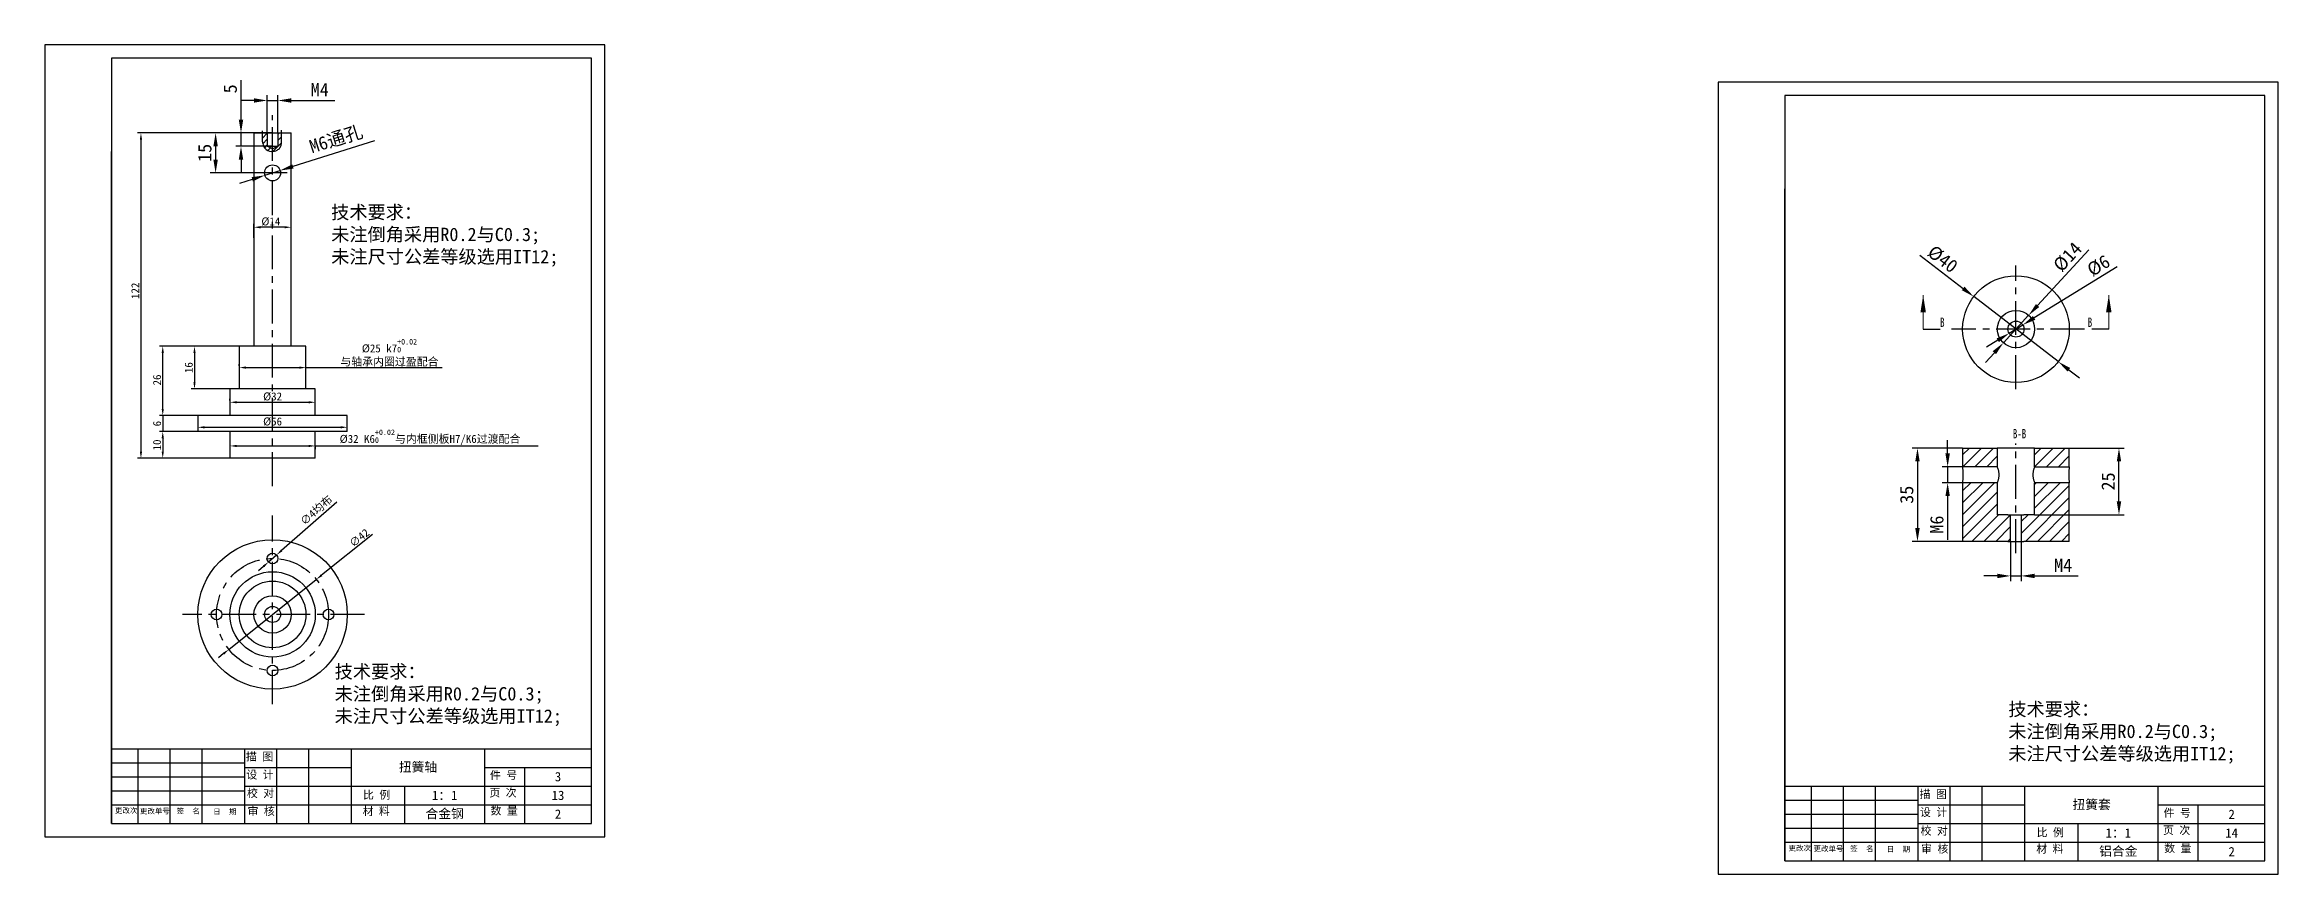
# Model space of a CAD drawing. Header units: millimetres. Extents: x -473 to 6267, y 319 to 3284.
# Drawn here: x 2804 to 3642, y 325 to 636 of the extents above; entities that cross this region are included whole.
import ezdxf

# ---------------------------------------------------------------- set-up
doc = ezdxf.new("R2010")
doc.units = ezdxf.units.MM
doc.linetypes.add('CENTERX2', pattern=[20.32, 12.7, -2.54, 2.54, -2.54])
for name, color, linetype in [('10', 7, 'Continuous'), ('SLD-0', 7, 'Continuous'), ('图框', 7, 'Continuous'), ('轮廓实线层', 170, 'Continuous')]:
    doc.layers.add(name, color=color, linetype=linetype)
for name, color, linetype, lineweight in [('3mm', 7, 'Continuous', 30), ('中心线层', 1, 'CENTERX2', 25), ('标题栏', 7, 'Continuous', 25)]:
    doc.layers.add(name, color=color, linetype=linetype, lineweight=lineweight)
doc.styles.add('SLDTEXTSTYLE5', font='TXT', dxfattribs={"width": 0.7})
doc.dimstyles.new('a3', dxfattribs={"dimtxt": 5, "dimasz": 5, "dimexe": 2, "dimexo": 0, "dimgap": 1.524, "dimtad": 1, "dimdec": 1, "dimzin": 0, "dimtxsty": 'Standard', "dimcen": 2.5, "dimazin": 0, "dimtp": 0.21, "dimtfac": 1, "dimtdec": 1, "dimtmove": 0, "dimatfit": 3, "dimfxl": 1, "dimtzin": 0, "dimarcsym": 0})
doc.dimstyles.new('a4', dxfattribs={"dimtxt": 3, "dimasz": 2.5, "dimexe": 1.25, "dimexo": 0.625, "dimtad": 1, "dimtxsty": 'Standard', "dimcen": 2.5, "dimadec": 0, "dimazin": 0, "dimtfac": 1, "dimtmove": 0, "dimatfit": 3, "dimfxl": 1, "dimarcsym": 0})
pattern_1 = [(45, (3261.8904, 3426.58), (-2.245064, 2.245064), [])]

# ---------------------------------------------------------------- blocks, each defined once
blk = doc.blocks.new('*D152')
at = {"layer": 'Defpoints', "color": 0, "transparency": 16777216}
for p in [(2873.56, 485.79), (2905.56, 485.79), (2905.56, 485.41)]:
    blk.add_point(p, dxfattribs=at)
at = {"layer": '轮廓实线层', "color": 0, "lineweight": -2, "transparency": 16777216}
for p, q in [((2873.56, 485.17), (2873.56, 484.16)), ((2876.06, 485.41), (2903.06, 485.41)), ((2905.56, 485.41), (2989.14, 485.41)), ((2905.56, 485.17), (2905.56, 484.16))]:
    blk.add_line(p, q, dxfattribs=at)
at = {"layer": '轮廓实线层', "color": 0, "transparency": 16777216}
for points in [[(2876.06, 485.83), (2876.06, 485), (2873.56, 485.41)], [(2903.06, 485.83), (2903.06, 485), (2905.56, 485.41)]]:
    blk.add_solid(points, dxfattribs=at)
at = {"layer": '轮廓实线层', "color": 0, "lineweight": -3, "transparency": 16777216, "insert": (2948.6, 488.71), "char_height": 3, "width": 88.7322, "attachment_point": 5}
blk.add_mtext('%%C32 K6{\\H0.7x;\\S+0.02^ 0;\\fSimSun|b0|i0|c134|p54;\\H1.42857x;与内框侧板\\Ftxt|c134;H7/K6\\fSimSun|b0|i0|c134|p54;过渡配合}', dxfattribs=at)
blk = doc.blocks.new('*D153')
at = {"layer": 'Defpoints', "color": 0, "transparency": 16777216}
for p in [(2861.56, 493.79), (2917.56, 492.41), (2917.56, 492.41)]:
    blk.add_point(p, dxfattribs=at)
at = {"layer": '轮廓实线层', "color": 0, "lineweight": -2, "transparency": 16777216}
for p, q in [((2861.56, 493.17), (2861.56, 491.16)), ((2864.06, 492.41), (2915.06, 492.41)), ((2917.56, 493.04), (2917.56, 493.66))]:
    blk.add_line(p, q, dxfattribs=at)
at = {"layer": '轮廓实线层', "color": 0, "transparency": 16777216}
for points in [[(2864.06, 492.83), (2864.06, 491.99), (2861.56, 492.41)], [(2915.06, 492.83), (2915.06, 491.99), (2917.56, 492.41)]]:
    blk.add_solid(points, dxfattribs=at)
at = {"layer": '轮廓实线层', "color": 0, "lineweight": -3, "transparency": 16777216, "insert": (2889.56, 494.54), "char_height": 3, "attachment_point": 5}
blk.add_mtext('%%C56', dxfattribs=at)
blk = doc.blocks.new('*D154')
at = {"layer": 'Defpoints', "color": 0, "transparency": 16777216}
for p in [(2873.56, 501.79), (2905.56, 501.79), (2905.56, 501.79)]:
    blk.add_point(p, dxfattribs=at)
at = {"layer": '轮廓实线层', "color": 0, "lineweight": -2, "transparency": 16777216}
for p, q in [((2873.56, 502.42), (2873.56, 503.04)), ((2905.56, 502.42), (2905.56, 503.04)), ((2876.06, 501.79), (2903.06, 501.79))]:
    blk.add_line(p, q, dxfattribs=at)
at = {"layer": '轮廓实线层', "color": 0, "transparency": 16777216}
for points in [[(2876.06, 502.21), (2876.06, 501.37), (2873.56, 501.79)], [(2903.06, 502.21), (2903.06, 501.37), (2905.56, 501.79)]]:
    blk.add_solid(points, dxfattribs=at)
at = {"layer": '轮廓实线层', "color": 0, "lineweight": -3, "transparency": 16777216, "insert": (2889.56, 503.92), "char_height": 3, "attachment_point": 5}
blk.add_mtext('%%C32', dxfattribs=at)
blk = doc.blocks.new('*D155')
at = {"layer": 'Defpoints', "color": 0, "transparency": 16777216}
for p in [(2877.06, 514.79), (2902.06, 514.79), (2902.06, 514.79)]:
    blk.add_point(p, dxfattribs=at)
at = {"layer": '轮廓实线层', "color": 0, "lineweight": -2, "transparency": 16777216}
for p, q in [((2877.06, 515.42), (2877.06, 516.04)), ((2879.56, 514.79), (2899.56, 514.79)), ((2902.06, 515.42), (2902.06, 516.04)), ((2902.06, 514.79), (2953.11, 514.79))]:
    blk.add_line(p, q, dxfattribs=at)
at = {"layer": '轮廓实线层', "color": 0, "transparency": 16777216}
for points in [[(2879.56, 515.21), (2879.56, 514.37), (2877.06, 514.79)], [(2899.56, 515.21), (2899.56, 514.37), (2902.06, 514.79)]]:
    blk.add_solid(points, dxfattribs=at)
at = {"layer": '轮廓实线层', "color": 0, "lineweight": -3, "transparency": 16777216, "insert": (2933.4, 520.35), "char_height": 3, "width": 72.99, "attachment_point": 5}
blk.add_mtext('%%C25 k7{\\H0.7x;\\S+0.02^ 0;\\fSimSun|b0|i0|c134|p54;\\H1.42857x;\\P与轴承内圈过盈配合}', dxfattribs=at)
blk = doc.blocks.new('*D156')
at = {"layer": 'Defpoints', "color": 0, "transparency": 16777216}
for p in [(2882.56, 567.42), (2882.56, 562.79), (2896.56, 562.79)]:
    blk.add_point(p, dxfattribs=at)
at = {"layer": '轮廓实线层', "color": 0, "lineweight": -2, "transparency": 16777216}
for p, q in [((2882.56, 563.42), (2882.56, 568.67)), ((2894.06, 567.42), (2885.06, 567.42)), ((2896.56, 563.42), (2896.56, 568.67))]:
    blk.add_line(p, q, dxfattribs=at)
at = {"layer": '轮廓实线层', "color": 0, "transparency": 16777216}
for points in [[(2885.06, 567.84), (2885.06, 567), (2882.56, 567.42)], [(2894.06, 567.84), (2894.06, 567), (2896.56, 567.42)]]:
    blk.add_solid(points, dxfattribs=at)
at = {"layer": '轮廓实线层', "color": 0, "lineweight": -3, "transparency": 16777216, "insert": (2888.91, 569.55), "char_height": 3, "attachment_point": 5}
blk.add_mtext('%%C14', dxfattribs=at)
blk = doc.blocks.new('*D157')
at = {"layer": 'Defpoints', "color": 0, "transparency": 16777216}
for p in [(2882.56, 602.79), (2840.2, 480.79), (2889.56, 480.79)]:
    blk.add_point(p, dxfattribs=at)
at = {"layer": '轮廓实线层', "color": 0, "lineweight": -2, "transparency": 16777216}
for p, q in [((2881.94, 602.79), (2838.95, 602.79)), ((2840.2, 600.29), (2840.2, 483.29)), ((2888.94, 480.79), (2838.95, 480.79))]:
    blk.add_line(p, q, dxfattribs=at)
at = {"layer": '轮廓实线层', "color": 0, "transparency": 16777216}
for points in [[(2839.79, 600.29), (2840.62, 600.29), (2840.2, 602.79)], [(2839.79, 483.29), (2840.62, 483.29), (2840.2, 480.79)]]:
    blk.add_solid(points, dxfattribs=at)
at = {"layer": '轮廓实线层', "color": 0, "lineweight": -3, "transparency": 16777216, "insert": (2838.08, 543.6), "char_height": 3, "attachment_point": 5, "rotation": 90}
blk.add_mtext('122', dxfattribs=at)
blk = doc.blocks.new('*D158')
at = {"layer": 'Defpoints', "color": 0, "transparency": 16777216}
for p in [(2861.56, 496.79), (2848.38, 490.79), (2861.56, 490.79)]:
    blk.add_point(p, dxfattribs=at)
at = {"layer": '轮廓实线层', "color": 0, "lineweight": -2, "transparency": 16777216}
for p, q in [((2860.94, 496.79), (2847.13, 496.79)), ((2848.38, 499.29), (2848.38, 501.79)), ((2848.38, 496.79), (2848.38, 490.79)), ((2860.94, 490.79), (2847.13, 490.79)), ((2848.38, 488.29), (2848.38, 485.79))]:
    blk.add_line(p, q, dxfattribs=at)
at = {"layer": '轮廓实线层', "color": 0, "transparency": 16777216}
for points in [[(2847.96, 499.29), (2848.79, 499.29), (2848.38, 496.79)], [(2847.96, 488.29), (2848.79, 488.29), (2848.38, 490.79)]]:
    blk.add_solid(points, dxfattribs=at)
at = {"layer": '轮廓实线层', "color": 0, "lineweight": -3, "transparency": 16777216, "insert": (2846.25, 493.79), "char_height": 3, "attachment_point": 5, "rotation": 90}
blk.add_mtext('6', dxfattribs=at)
blk = doc.blocks.new('*D159')
at = {"layer": 'Defpoints', "color": 0, "transparency": 16777216}
for p in [(2873.56, 490.79), (2848.38, 480.79), (2873.56, 480.79)]:
    blk.add_point(p, dxfattribs=at)
at = {"layer": '轮廓实线层', "color": 0, "lineweight": -2, "transparency": 16777216}
for p, q in [((2872.94, 490.79), (2847.13, 490.79)), ((2848.38, 488.29), (2848.38, 483.29)), ((2872.94, 480.79), (2847.13, 480.79))]:
    blk.add_line(p, q, dxfattribs=at)
at = {"layer": '轮廓实线层', "color": 0, "transparency": 16777216}
for points in [[(2847.96, 488.29), (2848.79, 488.29), (2848.38, 490.79)], [(2847.96, 483.29), (2848.79, 483.29), (2848.38, 480.79)]]:
    blk.add_solid(points, dxfattribs=at)
at = {"layer": '轮廓实线层', "color": 0, "lineweight": -3, "transparency": 16777216, "insert": (2846.25, 485.79), "char_height": 3, "attachment_point": 5, "rotation": 90}
blk.add_mtext('10', dxfattribs=at)
blk = doc.blocks.new('*D160')
at = {"layer": 'Defpoints', "color": 0, "transparency": 16777216}
for p in [(2848.38, 522.79), (2889.56, 522.79), (2873.56, 496.79)]:
    blk.add_point(p, dxfattribs=at)
at = {"layer": '轮廓实线层', "color": 0, "lineweight": -2, "transparency": 16777216}
for p, q in [((2888.94, 522.79), (2847.13, 522.79)), ((2848.38, 499.29), (2848.38, 520.29)), ((2872.94, 496.79), (2847.13, 496.79))]:
    blk.add_line(p, q, dxfattribs=at)
at = {"layer": '轮廓实线层', "color": 0, "transparency": 16777216}
for points in [[(2847.96, 520.29), (2848.79, 520.29), (2848.38, 522.79)], [(2847.96, 499.29), (2848.79, 499.29), (2848.38, 496.79)]]:
    blk.add_solid(points, dxfattribs=at)
at = {"layer": '轮廓实线层', "color": 0, "lineweight": -3, "transparency": 16777216, "insert": (2846.25, 510.16), "char_height": 3, "attachment_point": 5, "rotation": 90}
blk.add_mtext('26', dxfattribs=at)
blk = doc.blocks.new('*D161')
at = {"layer": 'Defpoints', "color": 0, "transparency": 16777216}
for p in [(2877.06, 522.79), (2860.28, 506.79), (2877.06, 506.79)]:
    blk.add_point(p, dxfattribs=at)
at = {"layer": '轮廓实线层', "color": 0, "lineweight": -2, "transparency": 16777216}
for p, q in [((2876.44, 522.79), (2859.03, 522.79)), ((2860.28, 520.29), (2860.28, 509.29)), ((2876.44, 506.79), (2859.03, 506.79))]:
    blk.add_line(p, q, dxfattribs=at)
at = {"layer": '轮廓实线层', "color": 0, "transparency": 16777216}
for points in [[(2859.86, 520.29), (2860.69, 520.29), (2860.28, 522.79)], [(2859.86, 509.29), (2860.69, 509.29), (2860.28, 506.79)]]:
    blk.add_solid(points, dxfattribs=at)
at = {"layer": '轮廓实线层', "color": 0, "lineweight": -3, "transparency": 16777216, "insert": (2858.15, 514.79), "char_height": 3, "attachment_point": 5, "rotation": 90}
blk.add_mtext('16', dxfattribs=at)
blk = doc.blocks.new('*D162')
at = {"layer": 'Defpoints', "color": 0, "transparency": 16777216}
for p in [(2905.96, 435.35), (2873.16, 409.11)]:
    blk.add_point(p, dxfattribs=at)
at = {"layer": '轮廓实线层', "color": 0, "lineweight": -2, "transparency": 16777216}
for p, q in [((2927.02, 452.2), (2907.91, 436.91)), ((2873.16, 409.11), (2905.96, 435.35)), ((2871.21, 407.55), (2869.26, 405.99))]:
    blk.add_line(p, q, dxfattribs=at)
at = {"layer": '轮廓实线层', "color": 0, "transparency": 16777216}
for points in [[(2907.65, 437.24), (2908.17, 436.59), (2905.96, 435.35)], [(2870.95, 407.88), (2871.47, 407.23), (2873.16, 409.11)]]:
    blk.add_solid(points, dxfattribs=at)
at = {"layer": '轮廓实线层', "color": 0, "lineweight": -3, "transparency": 16777216, "insert": (2922.08, 450.97), "char_height": 3, "attachment_point": 5, "rotation": 38.66081}
blk.add_mtext('∅42', dxfattribs=at)
blk = doc.blocks.new('*D163')
at = {"layer": 'Defpoints', "color": 0, "transparency": 16777216}
for p in [(2891.06, 444.55), (2888.06, 441.91)]:
    blk.add_point(p, dxfattribs=at)
at = {"layer": '轮廓实线层', "color": 0, "lineweight": -2, "transparency": 16777216}
for p, q in [((2913.65, 464.38), (2892.94, 446.2)), ((2888.06, 441.91), (2891.06, 444.55)), ((2886.18, 440.26), (2884.3, 438.61))]:
    blk.add_line(p, q, dxfattribs=at)
at = {"layer": '轮廓实线层', "color": 0, "transparency": 16777216}
for points in [[(2892.67, 446.51), (2893.22, 445.89), (2891.06, 444.55)], [(2885.9, 440.58), (2886.45, 439.95), (2888.06, 441.91)]]:
    blk.add_solid(points, dxfattribs=at)
at = {"layer": '轮廓实线层', "color": 0, "lineweight": -3, "transparency": 16777216, "insert": (2906.07, 461.19), "char_height": 3, "width": 17.8763, "attachment_point": 5, "rotation": 41.27802}
blk.add_mtext('∅4{\\fSimSun|b0|i0|c134|p54;均布}', dxfattribs=at)
blk = doc.blocks.new('*D164')
at = {"layer": 'Defpoints', "color": 0, "transparency": 16777216}
for p in [(2886.7, 586.89), (2892.42, 588.7)]:
    blk.add_point(p, dxfattribs=at)
at = {"layer": '轮廓实线层', "color": 0, "lineweight": -2, "transparency": 16777216}
for p, q in [((2927.74, 599.87), (2897.19, 590.2)), ((2886.7, 586.89), (2892.42, 588.7)), ((2881.93, 585.38), (2877.17, 583.87))]:
    blk.add_line(p, q, dxfattribs=at)
at = {"layer": '轮廓实线层', "color": 0, "transparency": 16777216}
for points in [[(2881.68, 586.17), (2882.18, 584.58), (2886.7, 586.89)], [(2896.94, 591), (2897.44, 589.41), (2892.42, 588.7)]]:
    blk.add_solid(points, dxfattribs=at)
at = {"layer": '轮廓实线层', "color": 0, "transparency": 16777216, "insert": (2913.42, 600.3), "char_height": 5, "attachment_point": 5, "rotation": 17.5522}
blk.add_mtext('M6{\\fSimSun|b0|i0|c134|p54;通孔}', dxfattribs=at)
blk = doc.blocks.new('*D165')
at = {"layer": 'Defpoints', "color": 0, "transparency": 16777216}
for p in [(2889.56, 602.79), (2868.2, 587.79), (2889.56, 587.79)]:
    blk.add_point(p, dxfattribs=at)
at = {"layer": '轮廓实线层', "color": 0, "lineweight": -2, "transparency": 16777216}
for p, q in [((2889.56, 602.79), (2866.2, 602.79)), ((2868.2, 597.79), (2868.2, 592.79)), ((2889.56, 587.79), (2866.2, 587.79))]:
    blk.add_line(p, q, dxfattribs=at)
at = {"layer": '轮廓实线层', "color": 0, "transparency": 16777216}
for points in [[(2867.36, 597.79), (2869.03, 597.79), (2868.2, 602.79)], [(2867.36, 592.79), (2869.03, 592.79), (2868.2, 587.79)]]:
    blk.add_solid(points, dxfattribs=at)
at = {"layer": '轮廓实线层', "color": 0, "transparency": 16777216, "insert": (2864.17, 595.29), "char_height": 5, "attachment_point": 5, "rotation": 90}
blk.add_mtext('15', dxfattribs=at)
blk = doc.blocks.new('*D166')
at = {"layer": 'Defpoints', "color": 0, "transparency": 16777216}
for p in [(2877.72, 597.79), (2889.56, 602.79), (2889.56, 597.79)]:
    blk.add_point(p, dxfattribs=at)
at = {"layer": '轮廓实线层', "color": 0, "lineweight": -2, "transparency": 16777216}
for p, q in [((2877.72, 607.79), (2877.72, 622.51)), ((2889.56, 602.79), (2875.72, 602.79)), ((2889.56, 597.79), (2875.72, 597.79)), ((2877.72, 597.79), (2877.72, 602.79)), ((2877.72, 592.79), (2877.72, 587.79))]:
    blk.add_line(p, q, dxfattribs=at)
at = {"layer": '轮廓实线层', "color": 0, "transparency": 16777216}
for points in [[(2876.89, 607.79), (2878.55, 607.79), (2877.72, 602.79)], [(2876.89, 592.79), (2878.55, 592.79), (2877.72, 597.79)]]:
    blk.add_solid(points, dxfattribs=at)
at = {"layer": '轮廓实线层', "color": 0, "transparency": 16777216, "insert": (2873.69, 619.31), "char_height": 5, "attachment_point": 5, "rotation": 90}
blk.add_mtext('5', dxfattribs=at)
blk = doc.blocks.new('*D167')
at = {"layer": 'Defpoints', "color": 0, "transparency": 16777216}
for p in [(2891.56, 614.95), (2887.56, 602.79), (2891.56, 602.79)]:
    blk.add_point(p, dxfattribs=at)
at = {"layer": '轮廓实线层', "color": 0, "lineweight": -2, "transparency": 16777216}
for p, q in [((2882.56, 614.95), (2877.56, 614.95)), ((2887.56, 602.79), (2887.56, 616.95)), ((2887.56, 614.95), (2891.56, 614.95)), ((2891.56, 602.79), (2891.56, 616.95)), ((2896.56, 614.95), (2912.94, 614.95))]:
    blk.add_line(p, q, dxfattribs=at)
at = {"layer": '轮廓实线层', "color": 0, "transparency": 16777216}
for points in [[(2882.56, 615.78), (2882.56, 614.12), (2887.56, 614.95)], [(2896.56, 615.78), (2896.56, 614.12), (2891.56, 614.95)]]:
    blk.add_solid(points, dxfattribs=at)
at = {"layer": '轮廓实线层', "color": 0, "transparency": 16777216, "insert": (2907.25, 618.98), "char_height": 5, "attachment_point": 5}
blk.add_mtext('M4', dxfattribs=at)
blk = doc.blocks.new('*D168')
at = {"layer": 'Defpoints', "color": 0, "transparency": 16777216}
for p in [(3545.88, 530.8), (3540.76, 527.66)]:
    blk.add_point(p, dxfattribs=at)
at = {"layer": '轮廓实线层', "color": 0, "lineweight": -2, "transparency": 16777216}
for p, q in [((3581.24, 552.54), (3550.14, 533.42)), ((3540.76, 527.66), (3545.88, 530.8)), ((3536.51, 525.04), (3532.25, 522.42))]:
    blk.add_line(p, q, dxfattribs=at)
at = {"layer": '轮廓实线层', "color": 0, "transparency": 16777216}
for points in [[(3549.7, 534.13), (3550.57, 532.71), (3545.88, 530.8)], [(3536.07, 525.75), (3536.94, 524.33), (3540.76, 527.66)]]:
    blk.add_solid(points, dxfattribs=at)
at = {"layer": '轮廓实线层', "color": 0, "transparency": 16777216, "insert": (3574.29, 552.99), "char_height": 5, "attachment_point": 5, "rotation": 31.58524}
blk.add_mtext('%%C6', dxfattribs=at)
blk = doc.blocks.new('*D169')
at = {"layer": 'Defpoints', "color": 0, "transparency": 16777216}
for p in [(3548.05, 534.39), (3538.59, 524.07)]:
    blk.add_point(p, dxfattribs=at)
at = {"layer": '轮廓实线层', "color": 0, "lineweight": -2, "transparency": 16777216}
for p, q in [((3570.61, 558.98), (3551.43, 538.07)), ((3538.59, 524.07), (3548.05, 534.39)), ((3535.21, 520.38), (3531.83, 516.7))]:
    blk.add_line(p, q, dxfattribs=at)
at = {"layer": '轮廓实线层', "color": 0, "transparency": 16777216}
for points in [[(3550.82, 538.63), (3552.05, 537.51), (3548.05, 534.39)], [(3534.6, 520.95), (3535.82, 519.82), (3538.59, 524.07)]]:
    blk.add_solid(points, dxfattribs=at)
at = {"layer": '轮廓实线层', "color": 0, "transparency": 16777216, "insert": (3562.67, 556.28), "char_height": 5, "attachment_point": 5, "rotation": 47.47596}
blk.add_mtext('%%C14', dxfattribs=at)
blk = doc.blocks.new('*D170')
at = {"layer": 'Defpoints', "color": 0, "transparency": 16777216}
for p in [(3527.47, 541.42), (3559.17, 517.03)]:
    blk.add_point(p, dxfattribs=at)
at = {"layer": '轮廓实线层', "color": 0, "lineweight": -2, "transparency": 16777216}
for p, q in [((3507.22, 557), (3523.51, 544.47)), ((3559.17, 517.03), (3527.47, 541.42)), ((3563.14, 513.98), (3567.1, 510.93))]:
    blk.add_line(p, q, dxfattribs=at)
at = {"layer": '轮廓实线层', "color": 0, "transparency": 16777216}
for points in [[(3524.01, 545.13), (3523, 543.81), (3527.47, 541.42)], [(3563.64, 514.64), (3562.63, 513.32), (3559.17, 517.03)]]:
    blk.add_solid(points, dxfattribs=at)
at = {"layer": '轮廓实线层', "color": 0, "transparency": 16777216, "insert": (3515.83, 555.45), "char_height": 5, "attachment_point": 5, "rotation": 322.42837}
blk.add_mtext('%%C40', dxfattribs=at)
blk = doc.blocks.new('*D171')
at = {"layer": 'Defpoints', "color": 0, "transparency": 16777216}
for p in [(3550.32, 484.61), (3581.94, 484.61), (3550.32, 459.61)]:
    blk.add_point(p, dxfattribs=at)
at = {"layer": '轮廓实线层', "color": 0, "lineweight": -2, "transparency": 16777216}
for p, q in [((3550.32, 484.61), (3583.94, 484.61)), ((3581.94, 464.61), (3581.94, 479.61)), ((3550.32, 459.61), (3583.94, 459.61))]:
    blk.add_line(p, q, dxfattribs=at)
at = {"layer": '轮廓实线层', "color": 0, "transparency": 16777216}
for points in [[(3581.11, 479.61), (3582.77, 479.61), (3581.94, 484.61)], [(3581.11, 464.61), (3582.77, 464.61), (3581.94, 459.61)]]:
    blk.add_solid(points, dxfattribs=at)
at = {"layer": '轮廓实线层', "color": 0, "transparency": 16777216, "insert": (3577.92, 472.11), "char_height": 5, "attachment_point": 5, "rotation": 90}
blk.add_mtext('25', dxfattribs=at)
blk = doc.blocks.new('*D172')
at = {"layer": 'Defpoints', "color": 0, "transparency": 16777216}
for p in [(3523.32, 484.61), (3506.38, 449.61), (3523.32, 449.61)]:
    blk.add_point(p, dxfattribs=at)
at = {"layer": '轮廓实线层', "color": 0, "lineweight": -2, "transparency": 16777216}
for p, q in [((3523.32, 484.61), (3504.38, 484.61)), ((3506.38, 479.61), (3506.38, 454.61)), ((3523.32, 449.61), (3504.38, 449.61))]:
    blk.add_line(p, q, dxfattribs=at)
at = {"layer": '轮廓实线层', "color": 0, "transparency": 16777216}
for points in [[(3505.55, 479.61), (3507.21, 479.61), (3506.38, 484.61)], [(3505.55, 454.61), (3507.21, 454.61), (3506.38, 449.61)]]:
    blk.add_solid(points, dxfattribs=at)
at = {"layer": '轮廓实线层', "color": 0, "transparency": 16777216, "insert": (3502.36, 467.11), "char_height": 5, "attachment_point": 5, "rotation": 90}
blk.add_mtext('35', dxfattribs=at)
blk = doc.blocks.new('*D173')
at = {"layer": 'Defpoints', "color": 0, "transparency": 16777216}
for p in [(3523.32, 477.61), (3517.69, 471.61), (3523.32, 471.61)]:
    blk.add_point(p, dxfattribs=at)
at = {"layer": '轮廓实线层', "color": 0, "lineweight": -2, "transparency": 16777216}
for p, q in [((3517.69, 482.61), (3517.69, 487.61)), ((3523.32, 477.61), (3515.69, 477.61)), ((3517.69, 477.61), (3517.69, 471.61)), ((3523.32, 471.61), (3515.69, 471.61)), ((3517.69, 466.61), (3517.69, 450.23))]:
    blk.add_line(p, q, dxfattribs=at)
at = {"layer": '轮廓实线层', "color": 0, "transparency": 16777216}
for points in [[(3516.86, 482.61), (3518.53, 482.61), (3517.69, 477.61)], [(3516.86, 466.61), (3518.53, 466.61), (3517.69, 471.61)]]:
    blk.add_solid(points, dxfattribs=at)
at = {"layer": '轮廓实线层', "color": 0, "transparency": 16777216, "insert": (3513.67, 455.92), "char_height": 5, "attachment_point": 5, "rotation": 90}
blk.add_mtext('M6', dxfattribs=at)
blk = doc.blocks.new('*D174')
at = {"layer": 'Defpoints', "color": 0, "transparency": 16777216}
for p in [(3541.32, 449.61), (3545.32, 449.61), (3545.32, 436.68)]:
    blk.add_point(p, dxfattribs=at)
at = {"layer": '轮廓实线层', "color": 0, "lineweight": -2, "transparency": 16777216}
for p, q in [((3541.32, 449.61), (3541.32, 434.68)), ((3545.32, 449.61), (3545.32, 434.68)), ((3536.32, 436.68), (3531.32, 436.68)), ((3541.32, 436.68), (3545.32, 436.68)), ((3550.32, 436.68), (3566.7, 436.68))]:
    blk.add_line(p, q, dxfattribs=at)
at = {"layer": '轮廓实线层', "color": 0, "transparency": 16777216}
for points in [[(3536.32, 437.51), (3536.32, 435.84), (3541.32, 436.68)], [(3550.32, 437.51), (3550.32, 435.84), (3545.32, 436.68)]]:
    blk.add_solid(points, dxfattribs=at)
at = {"layer": '轮廓实线层', "color": 0, "transparency": 16777216, "insert": (3561.01, 440.7), "char_height": 5, "attachment_point": 5}
blk.add_mtext('M4', dxfattribs=at)

msp = doc.modelspace()

# ---------------------------------------------------------------- hatches: boundary and pattern name
at = {"layer": '轮廓实线层'}
h = msp.add_hatch(dxfattribs=at)
h.set_pattern_fill('ANSI31', color=5, scale=0.5)
h.set_pattern_definition([(45, (5724.4277, 3298.069), (-1.122532, 1.122532), [])])
edge = h.paths.add_edge_path()
edge.add_line((2887.56, 602.79), (2885.614, 602.79))
edge.add_spline(control_points=[(2885.614, 602.79), (2885.6, 602.103), (2885.589, 600.156), (2886.046, 597.087), (2888.354, 595.746), (2889.418, 595.754), (2889.56, 595.766)], knot_values=[0.7412766, 0.7412766, 0.7412766, 0.7412766, 2.8219484, 6.5974452, 9.3577826, 9.7868462, 9.7868462, 9.7868462, 9.7868462], degree=3, periodic=0)
edge.add_line((2889.56, 595.766), (2889.56, 596.79))
edge.add_line((2889.56, 596.79), (2887.56, 597.79))
edge.add_line((2887.56, 597.79), (2887.56, 602.79))
edge = h.paths.add_edge_path()
edge.add_spline(control_points=[(2889.56, 595.766), (2890.146, 595.811), (2891.184, 596.2), (2893.061, 597.653), (2892.916, 600.299), (2892.935, 602.162), (2892.947, 602.79)], knot_values=[9.7868462, 9.7868462, 9.7868462, 9.7868462, 11.5507312, 12.9544433, 16.6255901, 18.540145, 18.540145, 18.540145, 18.540145], degree=3, periodic=0)
edge.add_line((2892.947, 602.79), (2891.56, 602.79))
edge.add_line((2891.56, 602.79), (2891.56, 597.79))
edge.add_line((2891.56, 597.79), (2889.56, 596.79))
edge.add_line((2889.56, 596.79), (2889.56, 595.766))
h = msp.add_hatch(dxfattribs=at)
h.set_pattern_fill('ANSI31', color=5)
h.set_pattern_definition(pattern_1)
h.paths.add_polyline_path([(3523.32, 477.609), (3536.32, 477.609), (3536.32, 484.609), (3523.32, 484.609)])
at = {"layer": '轮廓实线层', "lineweight": -3}
h = msp.add_hatch(dxfattribs=at)
h.set_pattern_fill('ANSI31', color=5)
h.set_pattern_definition(pattern_1)
h.paths.add_polyline_path([(3563.32, 477.609), (3563.32, 484.609), (3550.32, 484.609), (3550.32, 477.609)])
h = msp.add_hatch(dxfattribs=at)
h.set_pattern_fill('ANSI31', color=5)
h.set_pattern_definition(pattern_1)
h.paths.add_polyline_path([(3536.32, 459.609), (3536.32, 471.609), (3523.32, 471.609), (3523.32, 449.609), (3541.32, 449.609), (3541.32, 459.609)])
at = {"layer": '轮廓实线层'}
h = msp.add_hatch(dxfattribs=at)
h.set_pattern_fill('ANSI31', color=5)
h.set_pattern_definition([(45, (3261.8904, 3437.9155), (-2.245064, 2.245064), [])])
h.paths.add_polyline_path([(3550.32, 471.609), (3550.32, 459.609), (3545.32, 459.609), (3545.32, 449.609), (3563.32, 449.609), (3563.32, 471.609)])

# ---------------------------------------------------------------- linework, layer by layer
at = {"color": 7, "linetype": 'Continuous', "lineweight": 18}
for p, q in [((3508.52, 529.226), (3508.52, 541.926)), ((3578.12, 529.226), (3578.12, 541.926))]:
    msp.add_line(p, q, dxfattribs=at)
at = {"color": 7}
for p, q in [((3508.52, 529.226), (3514.87, 529.226)), ((3578.12, 529.226), (3571.77, 529.226))]:
    msp.add_line(p, q, dxfattribs=at)
msp.add_spline([(2885.632, 603.524), (2885.632, 600.702), (2886.707, 597.082), (2889.132, 595.763), (2891.249, 596.332), (2892.324, 597.236), (2892.938, 600.855), (2892.968, 603.769)], degree=3)
at = {"color": 7, "linetype": 'Continuous', "lineweight": 18}
for points in [[(3508.52, 541.926), (3507.504, 535.576), (3509.536, 535.576)], [(3578.12, 541.926), (3577.104, 535.576), (3579.136, 535.576)]]:
    msp.add_solid(points, dxfattribs=at)
at = {"layer": '10'}
msp.add_lwpolyline([(3431.699, 324.788), (3641.699, 324.788), (3641.699, 621.788), (3431.699, 621.788)], close=True, dxfattribs=at)
at = {"layer": '3mm', "lineweight": 30}
for p, q in [((2882.56, 602.79), (2882.56, 522.79)), ((2882.56, 602.79), (2896.56, 602.79)), ((2896.56, 522.79), (2896.56, 602.79)), ((2877.06, 522.79), (2877.06, 506.79)), ((2902.06, 522.79), (2877.06, 522.79)), ((2902.06, 506.79), (2902.06, 522.79)), ((2873.56, 506.79), (2873.56, 496.79)), ((2905.56, 506.79), (2873.56, 506.79)), ((2905.56, 496.79), (2905.56, 506.79)), ((2861.56, 496.79), (2861.56, 490.79)), ((2917.56, 496.79), (2861.56, 496.79)), ((2917.56, 490.79), (2917.56, 496.79)), ((2917.56, 490.79), (2861.56, 490.79)), ((2873.56, 490.79), (2873.56, 480.79)), ((2905.56, 480.79), (2905.56, 490.79)), ((2905.56, 480.79), (2873.56, 480.79))]:
    msp.add_line(p, q, dxfattribs=at)
at = {"layer": '3mm'}
for p, q in [((2887.56, 602.79), (2887.56, 597.79)), ((2887.56, 597.79), (2891.56, 597.79)), ((2889.56, 596.79), (2887.56, 597.79)), ((2889.56, 596.79), (2891.56, 597.79)), ((2891.56, 602.79), (2891.56, 597.79)), ((3523.32, 484.609), (3536.32, 484.609)), ((3523.32, 484.609), (3523.32, 477.609)), ((3536.32, 477.609), (3523.32, 477.609)), ((3536.32, 484.609), (3536.32, 477.609)), ((3550.32, 484.609), (3536.32, 484.609)), ((3550.32, 477.609), (3550.32, 484.609)), ((3550.32, 484.609), (3563.32, 484.609)), ((3550.32, 477.609), (3563.32, 477.609)), ((3563.32, 477.609), (3563.32, 484.609)), ((3536.32, 471.609), (3523.32, 471.609)), ((3523.32, 471.609), (3523.32, 449.609)), ((3536.32, 471.609), (3536.32, 459.609)), ((3550.32, 459.609), (3550.32, 471.609)), ((3563.32, 471.609), (3550.32, 471.609)), ((3563.32, 449.609), (3563.32, 471.609)), ((3540.32, 459.609), (3536.32, 459.609)), ((3540.32, 459.609), (3546.32, 459.609)), ((3541.32, 449.609), (3541.32, 459.609)), ((3545.32, 459.609), (3545.32, 449.609)), ((3550.32, 459.609), (3546.32, 459.609)), ((3540.32, 449.609), (3523.32, 449.609)), ((3540.32, 449.609), (3546.32, 449.609)), ((3563.32, 449.609), (3546.32, 449.609)), ((2829.098, 371.877), (3009.098, 371.877)), ((3456.699, 357.788), (3636.699, 357.788))]:
    msp.add_line(p, q, dxfattribs=at)
for points in [[(2829.098, 343.877), (3009.098, 343.877), (3009.098, 630.877), (2829.098, 630.877)], [(3456.699, 329.788), (3636.699, 329.788), (3636.699, 616.788), (3456.699, 616.788)]]:
    msp.add_lwpolyline(points, close=True, dxfattribs=at)
msp.add_circle((2889.56, 587.79), 3, dxfattribs=at)
at = {"layer": '3mm', "color": 7, "linetype": 'Continuous'}
for radius in [20, 7, 3]:
    msp.add_circle((3543.32, 529.226), radius, dxfattribs=at)
at = {"layer": '3mm', "lineweight": 30}
for centre, radius in [((2889.56, 422.232), 28), ((2889.56, 443.232), 2), ((2889.56, 422.232), 16), ((2889.56, 422.232), 12.5), ((2889.56, 422.232), 7), ((2868.56, 422.232), 2), ((2889.56, 422.232), 3), ((2910.56, 422.232), 2), ((2889.56, 401.232), 2)]:
    msp.add_circle(centre, radius, dxfattribs=at)
at = {"layer": '3mm'}
for points, knots in [([(3523.32, 471.609), (3523.32, 471.609), (3523.323, 471.628), (3523.335, 471.705), (3523.343, 471.763), (3523.364, 471.913), (3523.376, 472.005), (3523.404, 472.223), (3523.419, 472.35), (3523.448, 472.626), (3523.463, 472.777), (3523.49, 473.105), (3523.503, 473.279), (3523.524, 473.64), (3523.532, 473.829), (3523.544, 474.217), (3523.547, 474.412), (3523.547, 474.804), (3523.544, 475.003), (3523.532, 475.388), (3523.524, 475.575), (3523.503, 475.938), (3523.49, 476.114), (3523.463, 476.438), (3523.448, 476.59), (3523.418, 476.87), (3523.404, 476.994), (3523.376, 477.211), (3523.364, 477.305), (3523.343, 477.455), (3523.335, 477.512), (3523.323, 477.589), (3523.32, 477.609), (3523.32, 477.609)], [0, 0, 0, 0, 0.0625, 0.0625, 0.125, 0.125, 0.1875, 0.1875, 0.25, 0.25, 0.3125, 0.3125, 0.375, 0.375, 0.4375, 0.4375, 0.5, 0.5, 0.5625, 0.5625, 0.625, 0.625, 0.6875, 0.6875, 0.75, 0.75, 0.8125, 0.8125, 0.875, 0.875, 0.9375, 0.9375, 1, 1, 1, 1]), ([(3536.32, 471.609), (3536.32, 471.609), (3536.329, 471.629), (3536.362, 471.707), (3536.386, 471.765), (3536.447, 471.917), (3536.484, 472.011), (3536.563, 472.227), (3536.606, 472.352), (3536.694, 472.627), (3536.738, 472.777), (3536.82, 473.098), (3536.859, 473.273), (3536.924, 473.634), (3536.95, 473.821), (3536.986, 474.209), (3536.996, 474.41), (3536.996, 474.806), (3536.987, 475.003), (3536.95, 475.395), (3536.924, 475.583), (3536.859, 475.944), (3536.82, 476.119), (3536.738, 476.442), (3536.694, 476.591), (3536.562, 477.005), (3536.478, 477.224), (3536.386, 477.453), (3536.362, 477.51), (3536.329, 477.588), (3536.32, 477.609), (3536.32, 477.609)], [0, 0, 0, 0, 0.0625, 0.0625, 0.125, 0.125, 0.1875, 0.1875, 0.25, 0.25, 0.3125, 0.3125, 0.375, 0.375, 0.4375, 0.4375, 0.5, 0.5, 0.5625, 0.5625, 0.625, 0.625, 0.6875, 0.6875, 0.75, 0.75, 0.875, 0.875, 0.9375, 0.9375, 1, 1, 1, 1]), ([(3550.32, 477.609), (3550.32, 477.609), (3550.312, 477.589), (3550.279, 477.51), (3550.255, 477.453), (3550.194, 477.301), (3550.157, 477.207), (3550.078, 476.99), (3550.034, 476.866), (3549.947, 476.59), (3549.903, 476.441), (3549.821, 476.119), (3549.782, 475.944), (3549.717, 475.583), (3549.691, 475.396), (3549.655, 475.009), (3549.645, 474.808), (3549.645, 474.412), (3549.654, 474.215), (3549.691, 473.823), (3549.717, 473.635), (3549.782, 473.273), (3549.821, 473.099), (3549.903, 472.776), (3549.947, 472.627), (3550.078, 472.213), (3550.163, 471.994), (3550.255, 471.765), (3550.279, 471.707), (3550.312, 471.629), (3550.32, 471.609), (3550.32, 471.609)], [0, 0, 0, 0, 0.0625, 0.0625, 0.125, 0.125, 0.1875, 0.1875, 0.25, 0.25, 0.3125, 0.3125, 0.375, 0.375, 0.4375, 0.4375, 0.5, 0.5, 0.5625, 0.5625, 0.625, 0.625, 0.6875, 0.6875, 0.75, 0.75, 0.875, 0.875, 0.9375, 0.9375, 1, 1, 1, 1]), ([(3563.32, 477.609), (3563.32, 477.609), (3563.318, 477.59), (3563.306, 477.513), (3563.298, 477.455), (3563.277, 477.306), (3563.264, 477.212), (3563.237, 476.994), (3563.222, 476.87), (3563.193, 476.593), (3563.178, 476.439), (3563.151, 476.114), (3563.138, 475.942), (3563.117, 475.578), (3563.109, 475.388), (3563.097, 475.005), (3563.094, 474.809), (3563.094, 474.412), (3563.097, 474.217), (3563.108, 473.834), (3563.117, 473.643), (3563.138, 473.28), (3563.15, 473.107), (3563.178, 472.781), (3563.193, 472.627), (3563.222, 472.351), (3563.237, 472.226), (3563.264, 472.007), (3563.277, 471.914), (3563.298, 471.764), (3563.306, 471.706), (3563.317, 471.628), (3563.32, 471.609), (3563.32, 471.609)], [0, 0, 0, 0, 0.0625, 0.0625, 0.125, 0.125, 0.1875, 0.1875, 0.25, 0.25, 0.3125, 0.3125, 0.375, 0.375, 0.4375, 0.4375, 0.5, 0.5, 0.5625, 0.5625, 0.625, 0.625, 0.6875, 0.6875, 0.75, 0.75, 0.8125, 0.8125, 0.875, 0.875, 0.9375, 0.9375, 1, 1, 1, 1])]:
    msp.add_open_spline(points, degree=3, knots=knots, dxfattribs=at)
at = {"layer": '中心线层', "lineweight": -3}
for p, q in [((2889.56, 470.385), (2889.56, 609.468)), ((2889.56, 388.616), (2889.56, 459.296)), ((2924.009, 422.232), (2855.805, 422.232))]:
    msp.add_line(p, q, dxfattribs=at)
at = {"layer": '中心线层'}
for p, q in [((2895.051, 587.79), (2885.021, 587.79)), ((3543.32, 506.728), (3543.32, 553.058)), ((3568.956, 529.226), (3519.172, 529.226)), ((3543.32, 445.254), (3543.32, 486.334))]:
    msp.add_line(p, q, dxfattribs=at)
at = {"layer": '中心线层', "lineweight": -3}
msp.add_circle((2889.56, 422.232), 21, dxfattribs=at)
at = {"layer": '标题栏'}
for p, q in [((2829.098, 343.877), (2829.098, 595.877)), ((3009.098, 343.877), (3009.098, 595.877)), ((3456.699, 329.788), (3456.699, 581.788)), ((3636.699, 329.788), (3636.699, 581.788)), ((2829.098, 371.877), (2829.098, 343.877)), ((2839.098, 343.877), (2839.098, 371.877)), ((2851.098, 343.877), (2851.098, 371.877)), ((2863.098, 343.877), (2863.098, 371.877)), ((2879.098, 343.877), (2879.098, 371.877)), ((2891.098, 343.877), (2891.098, 371.877)), ((2903.098, 343.877), (2903.098, 371.877)), ((2919.098, 343.877), (2919.098, 371.877)), ((2969.098, 343.877), (2969.098, 371.877)), ((3009.098, 343.877), (3009.098, 371.877)), ((2829.098, 366.627), (2879.098, 366.627)), ((2829.098, 361.377), (2879.098, 361.377)), ((2879.098, 364.877), (2919.098, 364.877)), ((2969.098, 364.877), (3009.098, 364.877)), ((2984.098, 343.877), (2984.098, 364.877)), ((2829.098, 356.127), (2879.098, 356.127)), ((2879.098, 357.877), (2919.098, 357.877)), ((2919.098, 357.877), (2969.098, 357.877)), ((2939.098, 343.877), (2939.098, 357.877)), ((2969.098, 357.877), (3009.098, 357.877)), ((3456.699, 357.788), (3456.699, 329.788)), ((3456.699, 352.538), (3506.699, 352.538)), ((3466.699, 329.788), (3466.699, 357.788)), ((3478.699, 329.788), (3478.699, 357.788)), ((3490.699, 329.788), (3490.699, 357.788)), ((3506.699, 329.788), (3506.699, 357.788)), ((3518.699, 329.788), (3518.699, 357.788)), ((3530.699, 329.788), (3530.699, 357.788)), ((3546.699, 329.788), (3546.699, 357.788)), ((3596.699, 329.788), (3596.699, 357.788)), ((3636.699, 329.788), (3636.699, 357.788)), ((2829.098, 350.877), (3009.098, 350.877)), ((2829.098, 343.877), (3009.098, 343.877)), ((3456.699, 347.288), (3506.699, 347.288)), ((3506.699, 350.788), (3546.699, 350.788)), ((3506.699, 343.788), (3546.699, 343.788)), ((3546.699, 343.788), (3596.699, 343.788)), ((3566.699, 329.788), (3566.699, 343.788)), ((3596.699, 350.788), (3636.699, 350.788)), ((3596.699, 343.788), (3636.699, 343.788)), ((3611.699, 329.788), (3611.699, 350.788)), ((3456.699, 342.038), (3506.699, 342.038)), ((3456.699, 336.788), (3636.699, 336.788)), ((3456.699, 329.788), (3636.699, 329.788))]:
    msp.add_line(p, q, dxfattribs=at)
at = {"layer": '标题栏', "lineweight": -2}
msp.add_lwpolyline([(2804.098, 338.877), (3014.098, 338.877), (3014.098, 635.877), (2804.098, 635.877)], close=True, dxfattribs=at)

# ---------------------------------------------------------------- texts
at = {"color": 7, "linetype": 'Continuous', "char_height": 3.5, "attachment_point": 1, "style": 'SLDTEXTSTYLE5'}
for insert in [(3514.87, 533.557), (3570.24, 533.557)]:
    msp.add_mtext('B', dxfattribs=dict(at, insert=insert))
at = {"layer": 'SLD-0', "linetype": 'Continuous', "lineweight": -3}
for s, width, insert, char_height, attachment_point in [('{\\fSimSun|b0|i0|c134|p54;技术要求：\\P未注倒角采用R0.2与C0.3;\\P未注尺寸公差等级选用IT12;}', 122.83668, (2911.535, 575.572), 5, 1), ('{\\fSimSun|b0|i0|c134|p54;技术要求：\\P未注倒角采用R0.2与C0.3;\\P未注尺寸公差等级选用IT12;}', 122.83668, (2912.847, 403.315), 5, 1), ('{\\fSimSun|b0|i0|c134|p54;技术要求：\\P未注倒角采用R0.2与C0.3;\\P未注尺寸公差等级选用IT12;}', 122.83668, (3540.448, 389.226), 5, 1), ('{\\fSimSun|b0|i0|c134|p54;扭簧轴}', 50, (2944.098, 364.877), 3.5, 5), ('3', 25, (2996.598, 361.377), 3.5, 5), ('{\\fSimSun|b0|i0|c134|p54;1：1}', 30, (2954.098, 354.377), 3.5, 5), ('13', 25, (2996.598, 354.377), 3.5, 5), ('{\\fSimSun|b0|i0|c134|p54;扭簧套}', 50, (3571.699, 350.788), 3.5, 5), ('{\\fSimSun|b0|i0|c134|p54;合金钢}', 30, (2954.098, 347.377), 3.5, 5), ('2', 25, (2996.598, 347.377), 3.5, 5), ('2', 25, (3624.199, 347.288), 3.5, 5), ('{\\fSimSun|b0|i0|c134|p54;铝合金}', 30, (3581.699, 333.288), 3.5, 5), ('{\\fSimSun|b0|i0|c134|p54;1：1}', 30, (3581.699, 340.288), 3.5, 5), ('14', 25, (3624.199, 340.288), 3.5, 5), ('2', 25, (3624.199, 333.288), 3.5, 5)]:
    msp.add_mtext_dynamic_manual_height_columns(s, width=width, gutter_width=17.5, heights=[0], dxfattribs=dict(at, insert=insert, char_height=char_height, attachment_point=attachment_point))
at = {"layer": '图框', "insert": (3544.647, 491.758), "char_height": 3.5, "attachment_point": 2, "style": 'SLDTEXTSTYLE5'}
msp.add_mtext('B-B', dxfattribs=at)
at = {"layer": '标题栏', "attachment_point": 1}
for s, insert, char_height, width in [('{\\fSimSun|b0|i0|c134|p54; 描 图}', (2877.542, 370.425), 3, 12.20894), ('{\\fSimSun|b0|i0|c134|p54;设 计}', (2879.722, 363.67), 3, 11.99092), ('{\\fSimSun|b0|i0|c134|p54;件 号}', (2971.071, 363.452), 3, 14.17108), ('{\\fSimSun|b0|i0|c134|p54;校 对}', (2879.94, 356.697), 3, 11.99092), ('{\\fSimSun|b0|i0|c134|p54;比 例}', (2923.452, 356.076), 3, 12.20893), ('{\\fSimSun|b0|i0|c134|p54;页 次}', (2970.853, 356.915), 3, 14.60712), ('{\\fSimSun|b0|i0|c134|p54; 描 图}', (3505.142, 356.336), 3, 12.20894), ('{\\fSimSun|b0|i0|c134|p54;更改次}', (2830.454, 349.724), 2, 9.37414), ('{\\fSimSun|b0|i0|c134|p54;更改单号}', (2839.825, 349.506), 2, 12.42695), ('{\\fSimSun|b0|i0|c134|p54;签  名}', (2853.56, 349.506), 2, 11.99092), ('{\\fSimSun|b0|i0|c134|p54;日  期}', (2867.295, 349.288), 2, 16.13323), ('{\\fSimSun|b0|i0|c134|p54;审 核}', (2880.158, 349.942), 3, 12.20893), ('{\\fSimSun|b0|i0|c134|p54;材 料}', (2923.325, 349.942), 3, 18.09539), ('{\\fSimSun|b0|i0|c134|p54;数 量}', (2971.289, 350.16), 3, 14.60712), ('{\\fSimSun|b0|i0|c134|p54;设 计}', (3507.323, 349.581), 3, 11.99092), ('{\\fSimSun|b0|i0|c134|p54;件 号}', (3598.671, 349.363), 3, 14.17108), ('{\\fSimSun|b0|i0|c134|p54;更改次}', (3458.054, 335.635), 2, 9.37414), ('{\\fSimSun|b0|i0|c134|p54;更改单号}', (3467.425, 335.417), 2, 12.42695), ('{\\fSimSun|b0|i0|c134|p54;签  名}', (3481.161, 335.417), 2, 11.99092), ('{\\fSimSun|b0|i0|c134|p54;日  期}', (3494.896, 335.199), 2, 16.13323), ('{\\fSimSun|b0|i0|c134|p54;校 对}', (3507.541, 342.608), 3, 11.99092), ('{\\fSimSun|b0|i0|c134|p54;审 核}', (3507.759, 335.853), 3, 12.20893), ('{\\fSimSun|b0|i0|c134|p54;材 料}', (3550.926, 335.853), 3, 18.09539), ('{\\fSimSun|b0|i0|c134|p54;比 例}', (3551.053, 341.987), 3, 12.20893), ('{\\fSimSun|b0|i0|c134|p54;页 次}', (3598.453, 342.826), 3, 14.60712), ('{\\fSimSun|b0|i0|c134|p54;数 量}', (3598.89, 336.071), 3, 14.60712)]:
    msp.add_mtext(s, dxfattribs=dict(at, insert=insert, char_height=char_height, width=width))

# ---------------------------------------------------------------- dimensions: what is measured, and where the dimension line sits
at = {"layer": '轮廓实线层'}
dim = msp.add_linear_dim(base=(2877.719, 597.79), p1=(2889.56, 602.79), p2=(2889.56, 597.79), angle=90, text='5', dimstyle='a3', dxfattribs=at)
dim.commit()
dim.dimension.update_dxf_attribs({"geometry": '*D166', "text_midpoint": (2877.719, 619.314), "dimtype": 160})
for base, p1, p2, picture, middle in [((2891.56, 614.951), (2887.56, 602.79), (2891.56, 602.79), '*D167', (2907.251, 618.975)), ((3545.32, 436.676), (3541.32, 449.609), (3545.32, 449.609), '*D174', (3561.011, 440.7))]:
    dim = msp.add_linear_dim(base=base, p1=p1, p2=p2, text='M4', dimstyle='a3', dxfattribs=at)
    dim.commit()
    dim.dimension.update_dxf_attribs({"geometry": picture, "text_midpoint": middle})
for p1, p2, text, picture, middle in [((2886.7, 586.886), (2892.421, 588.695), 'M6{\\fSimSun|b0|i0|c134|p54;通孔}', '*D164', (2913.418, 600.304)), ((3559.172, 517.031), (3527.469, 541.421), '%%C40', '*D170', (3515.835, 555.449))]:
    dim = msp.add_diameter_dim_2p(p1=p1, p2=p2, text=text, dimstyle='a3', dxfattribs=at)
    dim.commit()
    dim.dimension.update_dxf_attribs({"geometry": picture, "text_midpoint": middle})
at = {"layer": '轮廓实线层', "lineweight": -3}
for base, p1, p2, picture, middle in [((2840.205, 480.79), (2882.56, 602.79), (2889.56, 480.79), '*D157', (2840.205, 543.595)), ((2848.378, 522.79), (2873.56, 496.79), (2889.56, 522.79), '*D160', (2848.378, 510.16)), ((2860.275, 506.79), (2877.06, 522.79), (2877.06, 506.79), '*D161', (2860.275, 514.79)), ((2848.376, 490.79), (2861.56, 496.79), (2861.56, 490.79), '*D158', (2848.376, 493.79)), ((2848.376, 480.79), (2873.56, 490.79), (2873.56, 480.79), '*D159', (2848.376, 485.79))]:
    dim = msp.add_linear_dim(base=base, p1=p1, p2=p2, angle=90, dimstyle='a4', dxfattribs=at)
    dim.commit()
    dim.dimension.update_dxf_attribs({"geometry": picture, "text_midpoint": middle, "dimtype": 160})
at = {"layer": '轮廓实线层'}
for base, p1, p2, text, picture, middle in [((2868.197, 587.79), (2889.56, 602.79), (2889.56, 587.79), '15', '*D165', (2864.173, 595.29)), ((3517.692, 471.609), (3523.32, 477.609), (3523.32, 471.609), 'M6', '*D173', (3513.668, 455.918)), ((3506.381, 449.609), (3523.32, 484.609), (3523.32, 449.609), '35', '*D172', (3502.357, 467.109)), ((3581.941, 484.609), (3550.32, 459.609), (3550.32, 484.609), '25', '*D171', (3577.917, 472.109))]:
    dim = msp.add_linear_dim(base=base, p1=p1, p2=p2, angle=90, text=text, dimstyle='a3', dxfattribs=at)
    dim.commit()
    dim.dimension.update_dxf_attribs({"geometry": picture, "text_midpoint": middle})
at = {"layer": '轮廓实线层', "lineweight": -3}
for base, p1, p2, text, picture, middle in [((2882.56, 567.421), (2896.56, 562.79), (2882.56, 562.79), '%%C<>', '*D156', (2888.907, 567.421)), ((2902.06, 514.79), (2877.06, 514.79), (2902.06, 514.79), '%%C<> k7{\\H0.7x;\\S+0.02^ 0;\\fSimSun|b0|i0|c134|p54;\\H1.42857x;\\P与轴承内圈过盈配合}', '*D155', (2933.4, 514.79)), ((2905.56, 501.79), (2873.56, 501.79), (2905.56, 501.79), '%%C<>', '*D154', (2889.56, 501.79)), ((2917.56, 492.41), (2861.56, 493.79), (2917.56, 492.41), '%%C<>', '*D153', (2889.56, 492.41)), ((2905.56, 485.412), (2873.56, 485.79), (2905.56, 485.79), '%%C<> K6{\\H0.7x;\\S+0.02^ 0;\\fSimSun|b0|i0|c134|p54;\\H1.42857x;与内框侧板\\Ftxt|c134;H7/K6\\fSimSun|b0|i0|c134|p54;过渡配合}', '*D152', (2948.6, 485.412))]:
    dim = msp.add_linear_dim(base=base, p1=p1, p2=p2, text=text, dimstyle='a4', dxfattribs=at)
    dim.commit()
    dim.dimension.update_dxf_attribs({"geometry": picture, "text_midpoint": middle, "dimtype": 160})
at = {"layer": '轮廓实线层'}
for p1, p2, text, picture, middle in [((3538.589, 524.067), (3548.052, 534.385), '%%C14', '*D169', (3565.633, 553.556)), ((3540.765, 527.655), (3545.876, 530.798), '%%C6', '*D168', (3576.397, 549.564))]:
    dim = msp.add_diameter_dim_2p(p1=p1, p2=p2, text=text, dimstyle='a3', dxfattribs=at)
    dim.commit()
    dim.dimension.update_dxf_attribs({"geometry": picture, "text_midpoint": middle, "dimtype": 163})
at = {"layer": '轮廓实线层', "lineweight": -3}
dim = msp.add_diameter_dim_2p(p1=(2888.057, 441.912), p2=(2891.063, 444.551), text='<>{\\fSimSun|b0|i0|c134|p54;均布}', dimstyle='a4', dxfattribs=at)
dim.commit()
dim.dimension.update_dxf_attribs({"geometry": '*D163', "text_midpoint": (2907.784, 459.23), "dimtype": 163})
dim = msp.add_diameter_dim_2p(p1=(2873.162, 409.113), p2=(2905.958, 435.351), dimstyle='a4', dxfattribs=at)
dim.commit()
dim.dimension.update_dxf_attribs({"geometry": '*D162', "text_midpoint": (2923.412, 449.314), "dimtype": 163})

doc.saveas('drawing.dxf')
